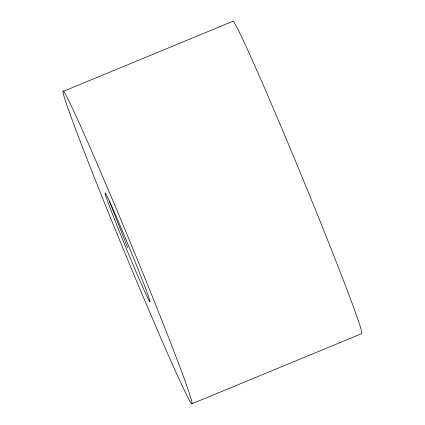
<?xml version="1.0" encoding="UTF-8"?>
<svg xmlns="http://www.w3.org/2000/svg" width="425" height="425" viewBox="0 0 425 425"><rect width="100%" height="100%" fill="white"/><g stroke="black" fill="none" stroke-linecap="round" stroke-linejoin="round"><path stroke-width="0.64" d="M63.256 91.38L232.99 21.25A169.017 4.51 67.6 0 1 303.578 180.657A169.017 4.51 67.6 0 1 361.744 333.62L192.01 403.75A169.017 4.51 67.6 0 1 90.068 166.685A169.017 4.51 67.6 0 1 100.821 172.258A169.017 4.51 67.6 0 1 192.01 403.75M109.321 201.078L127.633 247.562M114.569 219.433A58.788 1.567 67.6 0 0 150.025 301.888A58.788 1.567 67.6 0 0 118.309 221.372A58.788 1.567 67.6 0 0 114.569 219.433"/></g></svg>
